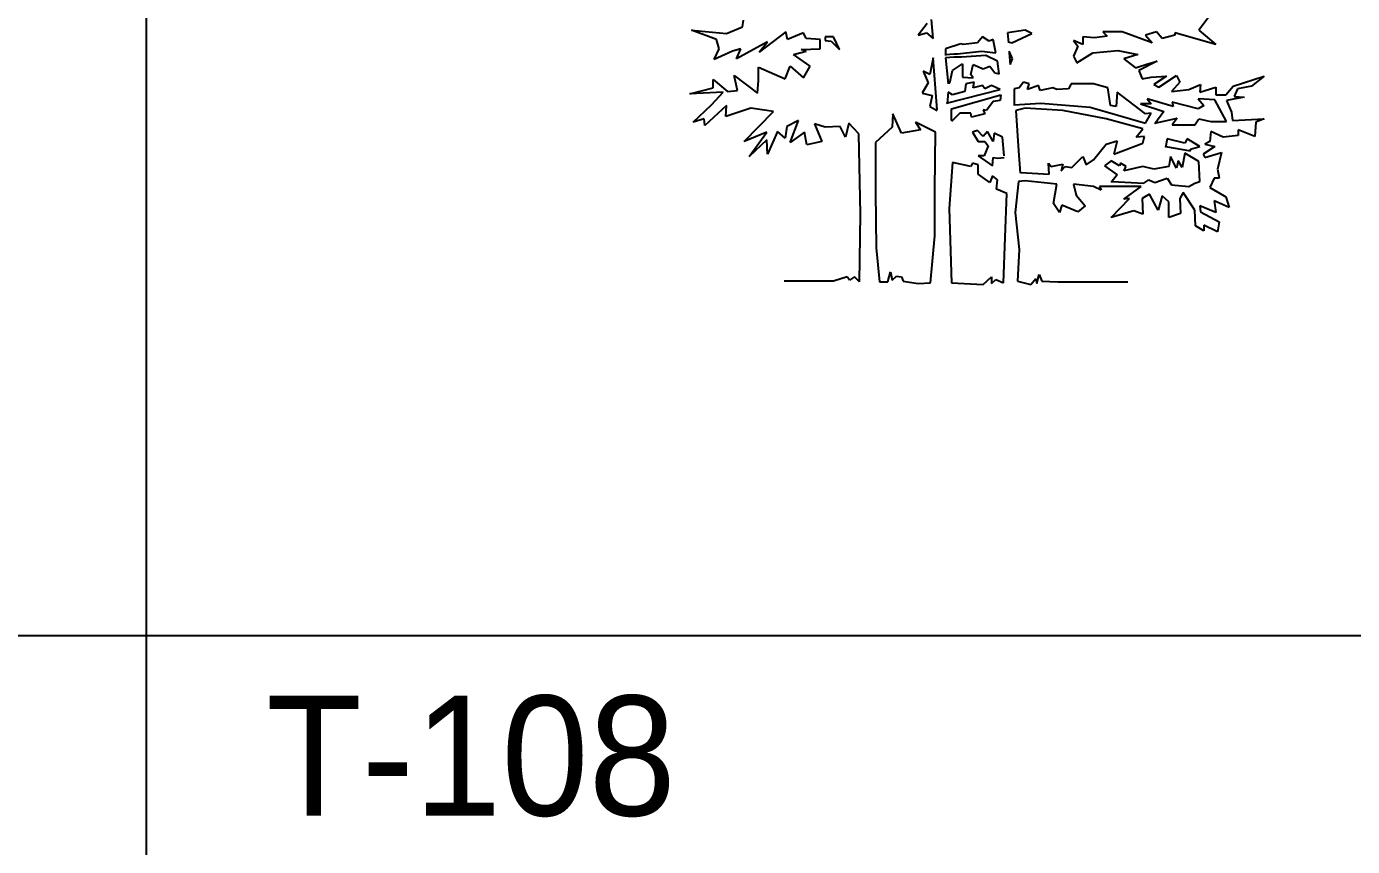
# Model space of a CAD drawing. Header units: millimetres. Extents: x 0 to 25200, y 0 to 17820.
# Drawn here: x 9347 to 10674, y 8963 to 9783 of the extents above; entities that cross this region are included whole.
import ezdxf
from ezdxf.enums import TextEntityAlignment as Align

# ---------------------------------------------------------------- set-up
doc = ezdxf.new("R2010")
doc.units = ezdxf.units.MM
doc.header["$LTSCALE"] = 100
doc.header["$MEASUREMENT"] = 0
for name, color, linetype in [('CO-TREE', 251, 'Continuous'), ('TB-FORM', 7, 'Continuous'), ('TB-TEXT', 4, 'Continuous')]:
    doc.layers.add(name, color=color, linetype=linetype)
doc.styles.add('DH-TEXT', font='')
doc.styles.get('DH-TEXT').set_extended_font_data('HY울릉도L')

# ---------------------------------------------------------------- blocks, each defined once
blk = doc.blocks.new('T-108')
at = {"layer": 'CO-TREE'}
for p, q in [((-57.7044, 247.5576), (-41.8176, 254.2428)), ((-41.8176, 254.2428), (-40.986, 260.9388)), ((143.0136, 257.5908), (133.812, 245.8836)), ((148.8672, 242.5356), (147.1932, 261.7704)), ((424.0188, 263.4444), (414.8172, 250.9056)), ((-92.8368, 250.9056), (-57.7044, 247.5576)), ((-67.7484, 241.704), (-92.8368, 250.9056)), ((-65.232, 232.5024), (-67.7484, 241.704)), ((-16.7292, 239.1984), (-47.6712, 222.4692)), ((1.674, 249.2316), (-25.0884, 229.1544)), ((-25.0884, 229.1544), (-16.7292, 239.1984)), ((3.348, 241.704), (1.674, 249.2316)), ((19.2348, 248.3892), (3.348, 241.704)), ((21.7404, 242.5356), (19.2348, 248.3892)), ((35.964, 241.704), (21.7404, 242.5356)), ((35.964, 232.5024), (35.964, 241.704)), ((40.9752, 244.2096), (40.9752, 240.8616)), ((49.3452, 244.2096), (40.9752, 244.2096)), ((40.9752, 240.8616), (46.8288, 240.03)), ((46.8288, 240.03), (55.1988, 231.6708)), ((55.1988, 231.6708), (49.3452, 244.2096)), ((133.812, 245.8836), (142.1712, 248.3892)), ((142.1712, 248.3892), (148.8672, 242.5356)), ((198.2124, 244.2096), (193.1904, 238.356)), ((204.8976, 240.03), (198.2124, 244.2096)), ((209.0772, 241.704), (204.8976, 240.03)), ((211.5936, 228.3228), (209.0772, 241.704)), ((240.8616, 250.9056), (223.3008, 248.3892)), ((223.3008, 248.3892), (224.1324, 238.356)), ((224.1324, 239.1984), (227.4804, 238.356)), ((227.4804, 238.356), (247.5576, 247.5576)), ((247.5576, 247.5576), (240.8616, 250.9056)), ((289.3752, 240.8616), (293.5548, 235.008)), ((298.566, 236.682), (289.3752, 240.8616)), ((298.566, 244.2096), (298.566, 236.682)), ((310.2732, 243.378), (298.566, 244.2096)), ((322.8228, 245.052), (310.2732, 243.378)), ((318.6432, 249.2316), (322.8228, 245.052)), ((337.878, 249.2316), (318.6432, 249.2316)), ((367.9884, 238.356), (337.878, 249.2316)), ((372.168, 249.2316), (361.2924, 245.8836)), ((361.2924, 245.8836), (367.9884, 238.356)), ((378.0216, 242.5356), (372.168, 249.2316)), ((390.5712, 245.8836), (378.0216, 242.5356)), ((390.5712, 248.3892), (390.5712, 245.8836)), ((431.5464, 236.682), (390.5712, 248.3892)), ((414.8172, 250.9056), (431.5464, 236.682)), ((-70.254, 221.6268), (-65.232, 232.5024)), ((-51.8508, 229.9968), (-70.254, 221.6268)), ((-43.4916, 232.5024), (-51.8508, 229.9968)), ((-47.6712, 222.4692), (-43.4916, 232.5024)), ((9.2016, 226.6488), (21.7404, 229.9968)), ((25.92, 214.9416), (9.2016, 226.6488)), ((16.7292, 231.6708), (35.964, 232.5024)), ((21.7404, 229.9968), (16.7292, 231.6708)), ((176.4612, 237.5244), (161.406, 232.5024)), ((161.406, 232.5024), (161.406, 225.8172)), ((161.406, 226.6488), (169.776, 227.4804)), ((169.776, 227.4804), (173.124, 227.4804)), ((173.124, 227.4804), (197.37, 229.9968)), ((178.9776, 236.682), (176.4612, 237.5244)), ((201.5604, 225.8172), (177.3036, 224.1432)), ((193.1904, 238.356), (178.9776, 236.682)), ((197.37, 229.9968), (211.5936, 228.3228)), ((213.2676, 219.9636), (201.5604, 225.8172)), ((228.3228, 222.4692), (224.9748, 229.9968)), ((224.9748, 228.3228), (225.8064, 216.6156)), ((293.5548, 235.008), (289.3752, 224.9748)), ((292.7124, 218.2896), (308.61, 228.3228)), ((308.61, 228.3228), (333.6984, 230.8284)), ((333.6984, 230.8284), (353.7648, 226.6488)), ((353.7648, 226.6488), (339.552, 222.4692)), ((-25.9308, 214.0992), (0.8316, 202.392)), ((-25.9308, 200.718), (-25.9308, 214.0992)), ((0.8316, 202.392), (5.8536, 214.9416)), ((5.8536, 214.9416), (19.2348, 203.2344)), ((19.2348, 203.2344), (25.92, 214.9416)), ((148.8672, 223.3008), (145.5192, 206.5824)), ((153.0468, 171.45), (148.8672, 223.3008)), ((169.776, 224.1432), (161.406, 223.3008)), ((161.406, 223.3008), (163.9224, 197.3808)), ((168.102, 210.762), (178.1352, 217.4472)), ((177.3036, 224.1432), (169.776, 224.1432)), ((178.1352, 217.4472), (178.1352, 204.066)), ((186.5052, 206.5824), (189.0108, 216.6156)), ((189.0108, 216.6156), (199.044, 212.436)), ((199.044, 212.436), (205.74, 214.9416)), ((205.74, 214.9416), (210.7512, 208.2456)), ((214.9416, 207.414), (213.2676, 219.9636)), ((225.8064, 216.6156), (228.3228, 222.4692)), ((289.3752, 224.9748), (292.7124, 218.2896)), ((339.552, 222.4692), (351.2592, 213.2676)), ((351.2592, 213.2676), (363.8088, 217.4472)), ((372.9996, 219.9636), (354.6072, 210.762)), ((363.8088, 217.4472), (372.9996, 219.9636)), ((-71.0856, 201.5604), (-56.8728, 189.8532)), ((-71.0856, 193.1904), (-71.0856, 201.5604)), ((-50.1768, 205.74), (-26.7624, 188.1792)), ((-46.8396, 190.6848), (-50.1768, 205.74)), ((-26.7624, 188.1792), (-25.9308, 200.718)), ((138.834, 209.9196), (143.8452, 198.2124)), ((145.5192, 206.5824), (138.834, 209.9196)), ((165.5964, 198.2124), (168.102, 210.762)), ((178.1352, 204.066), (189.0108, 203.2344)), ((189.8424, 199.0548), (181.4832, 197.3808)), ((189.0108, 203.2344), (186.5052, 206.5824)), ((189.0108, 193.1904), (189.8424, 199.0548)), ((210.7512, 208.2456), (214.9416, 207.414)), ((239.1876, 199.0548), (235.008, 193.1904)), ((245.0412, 197.3808), (239.1876, 199.0548)), ((354.6072, 210.762), (357.9444, 202.392)), ((357.9444, 202.392), (367.146, 204.066)), ((367.146, 204.066), (382.2012, 204.9084)), ((382.2012, 204.9084), (369.6624, 196.5384)), ((374.6736, 194.0328), (392.2344, 205.74)), ((395.5824, 199.0548), (387.2232, 189.8532)), ((392.2344, 205.74), (395.5824, 199.0548)), ((449.1072, 194.8644), (480.0492, 204.9084)), ((480.0492, 204.9084), (467.5104, 194.8644)), ((-94.5108, 187.3368), (-71.0856, 193.1904)), ((-61.0524, 189.0108), (-94.5108, 187.3368)), ((-72.7596, 176.472), (-61.0524, 189.0108)), ((-56.8728, 189.8532), (-46.8396, 190.6848)), ((143.8452, 198.2124), (137.9916, 188.1792)), ((137.9916, 188.1792), (148.0248, 185.6736)), ((162.2484, 178.146), (215.7732, 191.5272)), ((163.9224, 189.0108), (163.08, 177.3036)), ((163.9224, 198.2124), (165.5964, 198.2124)), ((168.102, 186.5052), (163.9224, 189.0108)), ((167.2704, 172.2924), (216.6048, 186.5052)), ((180.6516, 189.8532), (168.102, 186.5052)), ((181.4832, 197.3808), (180.6516, 189.8532)), ((198.2124, 195.7068), (189.0108, 193.1904)), ((200.718, 192.3588), (198.2124, 195.7068)), ((207.414, 195.7068), (200.718, 192.3588)), ((215.7732, 191.5272), (207.414, 195.7068)), ((216.6048, 186.5052), (215.7732, 180.6516)), ((235.008, 193.1904), (229.986, 192.3588)), ((229.986, 192.3588), (229.986, 175.6296)), ((243.3672, 191.5272), (245.0412, 197.3808)), ((254.2428, 195.7068), (243.3672, 191.5272)), ((255.9168, 190.6848), (254.2428, 195.7068)), ((268.4664, 193.1904), (255.9168, 190.6848)), ((272.646, 191.5272), (268.4664, 193.1904)), ((284.3532, 192.3588), (272.646, 191.5272)), ((286.8588, 197.3808), (284.3532, 192.3588)), ((309.4416, 197.3808), (286.8588, 197.3808)), ((323.6652, 193.1904), (309.4416, 197.3808)), ((326.1708, 175.6296), (323.6652, 193.1904)), ((332.856, 189.0108), (332.0244, 174.798)), ((361.2924, 167.2704), (332.856, 189.0108)), ((369.6624, 196.5384), (374.6736, 194.0328)), ((387.2232, 189.8532), (404.784, 191.5272)), ((404.784, 191.5272), (416.4912, 196.5384)), ((416.4912, 196.5384), (415.6596, 189.0108)), ((415.6596, 189.0108), (431.5464, 194.0328)), ((431.5464, 194.0328), (431.5464, 186.5052)), ((431.5464, 186.5052), (441.5796, 186.5052)), ((441.5796, 186.5052), (449.1072, 194.8644)), ((453.2868, 192.3588), (449.9496, 184.8312)), ((467.5104, 194.8644), (453.2868, 192.3588)), ((-91.1628, 158.9112), (-72.7596, 176.472)), ((-57.7044, 175.6296), (-79.4556, 155.5632)), ((-58.5468, 164.7648), (-57.7044, 175.6296)), ((-33.4584, 173.124), (-58.5468, 164.7648)), ((-10.8756, 169.776), (-33.4584, 173.124)), ((148.0248, 185.6736), (145.5192, 174.798)), ((145.5192, 174.798), (153.0468, 170.6184)), ((209.0772, 179.8092), (202.392, 170.6184)), ((215.7732, 180.6516), (209.0772, 179.8092)), ((229.986, 176.472), (256.7484, 178.146)), ((240.8616, 173.124), (231.66, 170.6184)), ((278.4996, 170.6184), (240.8616, 173.124)), ((256.7484, 178.146), (306.0936, 173.9556)), ((306.0936, 173.9556), (361.2924, 158.0688)), ((332.0244, 174.798), (326.1708, 175.6296)), ((356.2812, 177.3036), (379.6956, 169.776)), ((367.146, 177.3036), (356.2812, 177.3036)), ((388.8972, 174.798), (362.9664, 182.3256)), ((362.9664, 182.3256), (367.146, 177.3036)), ((413.9856, 172.2924), (388.0548, 178.9776)), ((388.0548, 178.9776), (388.8972, 174.798)), ((413.9856, 182.3256), (419.8392, 175.6296)), ((430.7148, 181.4832), (413.9856, 182.3256)), ((419.8392, 175.6296), (413.9856, 172.2924)), ((442.422, 159.7428), (430.7148, 181.4832)), ((459.9828, 183.9996), (442.422, 180.6516)), ((442.422, 180.6516), (447.4332, 168.9444)), ((449.9496, 184.8312), (459.9828, 183.9996)), ((-80.2872, 162.2484), (-91.1628, 158.9112)), ((-79.4556, 155.5632), (-80.2872, 162.2484)), ((-40.1436, 139.6656), (-10.8756, 169.776)), ((14.2128, 160.5744), (2.5056, 154.7208)), ((5.8536, 138.834), (14.2128, 160.5744)), ((108.7236, 167.2704), (107.8812, 153.8892)), ((117.0828, 148.0356), (108.7236, 167.2704)), ((167.2704, 160.5744), (167.2704, 172.2924)), ((175.6296, 168.102), (167.2704, 159.7428)), ((186.5052, 168.102), (175.6296, 168.102)), ((187.3368, 163.9224), (186.5052, 168.102)), ((200.718, 167.2704), (187.3368, 163.9224)), ((199.044, 171.45), (200.718, 167.2704)), ((202.392, 170.6184), (199.044, 171.45)), ((231.66, 170.6184), (234.1764, 130.4748)), ((321.9912, 162.2484), (278.4996, 170.6184)), ((358.7868, 152.2152), (321.9912, 162.2484)), ((367.146, 168.102), (361.2924, 167.2704)), ((361.2924, 158.0688), (367.146, 168.102)), ((379.6956, 169.776), (370.494, 157.2372)), ((370.494, 158.0688), (393.0768, 163.0908)), ((393.0768, 163.0908), (388.0548, 156.3948)), ((410.6376, 156.3948), (414.8172, 162.2484)), ((414.8172, 162.2484), (426.5244, 159.7428)), ((426.5244, 159.7428), (442.422, 159.7428)), ((447.4332, 168.9444), (448.2756, 160.5744)), ((448.2756, 160.5744), (480.0492, 162.2484)), ((480.0492, 162.2484), (471.69, 158.9112)), ((-17.5608, 148.8672), (-40.1436, 139.6656)), ((-35.1216, 124.6212), (-17.5608, 148.8672)), ((-6.696, 149.7096), (-16.7292, 127.1268)), ((0.8316, 143.0136), (-6.696, 149.7096)), ((2.5056, 154.7208), (0.8316, 143.0136)), ((20.0664, 148.8672), (5.8536, 138.834)), ((22.5828, 136.3284), (20.0664, 148.8672)), ((30.1104, 157.2372), (37.638, 139.6656)), ((40.9752, 153.8892), (30.1104, 157.2372)), ((56.0304, 154.7208), (40.9752, 153.8892)), ((61.0524, 143.856), (56.0304, 154.7208)), ((64.4004, 158.0688), (61.0524, 143.856)), ((74.4336, 147.1932), (64.4004, 158.0688)), ((76.1076, 66.906), (74.4336, 147.1932)), ((107.8812, 153.8892), (91.1628, 138.834)), ((136.3176, 151.3836), (117.0828, 148.0356)), ((151.3728, 148.8672), (131.3064, 158.9112)), ((131.3064, 158.9112), (136.3176, 151.3836)), ((150.5412, 91.9944), (151.3728, 148.8672)), ((193.1904, 150.5412), (188.1792, 148.8672)), ((188.1792, 148.8672), (194.0328, 139.6656)), ((199.044, 144.6876), (193.1904, 150.5412)), ((203.2236, 149.7096), (199.044, 144.6876)), ((209.0772, 139.6656), (203.2236, 149.7096)), ((209.9196, 148.0356), (209.0772, 139.6656)), ((218.2788, 143.856), (209.9196, 148.0356)), ((352.0908, 143.856), (358.7868, 152.2152)), ((388.0548, 156.3948), (410.6376, 156.3948)), ((426.5244, 149.7096), (425.6928, 139.6656)), ((439.074, 143.856), (426.5244, 149.7096)), ((454.1292, 151.3836), (454.1292, 145.53)), ((470.8584, 144.6876), (454.1292, 151.3836)), ((471.69, 158.9112), (470.8584, 144.6876)), ((-17.5608, 141.3396), (-35.1216, 124.6212)), ((-16.7292, 127.1268), (-17.5608, 141.3396)), ((37.638, 139.6656), (22.5828, 136.3284)), ((91.1628, 138.834), (91.1628, 88.6572)), ((194.0328, 139.6656), (200.718, 139.6656)), ((204.066, 135.486), (199.8864, 125.4528)), ((200.718, 139.6656), (204.066, 135.486)), ((219.9528, 125.4528), (218.2788, 143.856)), ((309.4416, 121.2732), (321.9912, 137.16)), ((321.9912, 137.16), (332.856, 140.508)), ((332.856, 140.508), (329.5188, 127.1268)), ((329.5188, 127.1268), (358.7868, 138.0024)), ((360.4608, 144.6876), (352.0908, 143.856)), ((358.7868, 138.0024), (360.4608, 144.6876)), ((383.0436, 142.182), (381.3696, 133.812)), ((381.3696, 134.6544), (406.458, 130.4748)), ((400.6044, 138.0024), (383.0436, 142.182)), ((403.11, 142.182), (400.6044, 138.0024)), ((415.6596, 134.6544), (403.11, 142.182)), ((406.458, 132.138), (415.6596, 134.6544)), ((430.7148, 134.6544), (418.9968, 127.1268)), ((425.6928, 139.6656), (420.6708, 137.16)), ((420.6708, 137.16), (430.7148, 134.6544)), ((454.1292, 145.53), (439.074, 143.856)), ((194.0328, 125.4528), (208.2456, 115.4196)), ((199.8864, 125.4528), (194.0328, 125.4528)), ((208.2456, 115.4196), (209.0772, 123.7788)), ((209.0772, 123.7788), (213.2676, 122.9472)), ((213.2676, 122.9472), (219.9528, 123.7788)), ((234.1764, 130.4748), (235.8396, 107.892)), ((287.7012, 113.7456), (298.566, 124.6212)), ((298.566, 124.6212), (301.914, 116.2512)), ((301.914, 116.2512), (309.4416, 121.2732)), ((327.0024, 120.4308), (320.3172, 115.4196)), ((335.3724, 115.4196), (327.0024, 120.4308)), ((386.3808, 124.6212), (384.7176, 114.5772)), ((392.2344, 112.9032), (386.3808, 124.6212)), ((393.9084, 120.4308), (392.2344, 112.9032)), ((398.0988, 113.7456), (393.9084, 120.4308)), ((400.6044, 127.9584), (398.0988, 113.7456)), ((414.8172, 119.5992), (400.6044, 127.9584)), ((406.458, 130.4748), (406.458, 132.138)), ((415.6596, 99.522), (414.8172, 119.5992)), ((418.9968, 127.1268), (420.6708, 123.7788)), ((420.6708, 123.7788), (437.4, 128.8008)), ((437.4, 128.8008), (433.2204, 112.0716)), ((168.102, 118.7568), (164.754, 72.7596)), ((186.5052, 114.5772), (168.102, 118.7568)), ((188.1792, 117.9252), (186.5052, 114.5772)), ((194.0328, 116.2512), (188.1792, 117.9252)), ((194.0328, 107.0496), (194.0328, 116.2512)), ((205.74, 98.6904), (194.0328, 107.0496)), ((236.682, 108.7236), (265.1184, 107.0496)), ((264.276, 117.9252), (266.7924, 114.5772)), ((265.1184, 107.0496), (264.276, 117.9252)), ((266.7924, 114.5772), (278.4996, 117.0936)), ((278.4996, 117.0936), (276.8256, 110.3976)), ((276.8256, 110.3976), (281.0052, 114.5772)), ((281.0052, 114.5772), (287.7012, 113.7456)), ((320.3172, 115.4196), (332.856, 106.218)), ((332.856, 106.218), (327.0024, 98.6904)), ((336.204, 117.9252), (335.3724, 115.4196)), ((342.0576, 114.5772), (336.204, 117.9252)), ((339.552, 110.3976), (342.0576, 114.5772)), ((358.7868, 114.5772), (339.552, 110.3976)), ((369.6624, 112.0716), (358.7868, 114.5772)), ((384.7176, 114.5772), (369.6624, 112.0716)), ((433.2204, 112.0716), (434.8944, 102.87)), ((208.2456, 105.3756), (205.74, 98.6904)), ((213.2676, 101.196), (208.2456, 105.3756)), ((212.4252, 91.9944), (213.2676, 101.196)), ((234.1764, 99.522), (230.8284, 68.58)), ((240.8616, 100.3644), (234.1764, 99.522)), ((272.646, 97.0164), (240.8616, 100.3644)), ((269.298, 77.7816), (272.646, 97.0164)), ((289.3752, 97.0164), (291.8808, 86.1408)), ((309.4416, 94.5108), (289.3752, 97.0164)), ((316.9692, 91.1628), (309.4416, 94.5108)), ((315.2952, 94.5108), (316.9692, 91.1628)), ((338.7096, 94.5108), (315.2952, 94.5108)), ((327.8448, 99.522), (359.6184, 97.8588)), ((357.1128, 94.5108), (338.7096, 94.5108)), ((339.552, 81.9612), (357.1128, 94.5108)), ((359.6184, 97.8588), (364.6404, 101.196)), ((364.6404, 101.196), (370.494, 98.6904)), ((370.494, 98.6904), (383.0436, 102.87)), ((383.0436, 102.87), (387.2232, 96.1848)), ((387.2232, 96.1848), (404.784, 94.5108)), ((404.784, 94.5108), (410.6376, 97.8588)), ((410.6376, 97.8588), (415.6596, 99.522)), ((429.8724, 102.87), (425.6928, 93.6684)), ((425.6928, 93.6684), (439.9056, 85.3092)), ((434.8944, 102.87), (429.8724, 102.87)), ((91.1628, 88.6572), (91.9944, 33.4584)), ((150.5412, 45.1656), (150.5412, 91.9944)), ((222.4584, 87.8148), (212.4252, 91.9944)), ((220.7952, 43.4916), (222.4584, 87.8148)), ((291.8808, 86.1408), (301.0824, 75.276)), ((327.0024, 63.5688), (345.4056, 82.8036)), ((345.4056, 82.8036), (339.552, 81.9612)), ((365.472, 86.9832), (357.9444, 82.8036)), ((357.9444, 82.8036), (358.7868, 66.906)), ((373.842, 71.0964), (365.472, 86.9832)), ((378.0216, 85.3092), (373.842, 71.0964)), ((384.7176, 79.4556), (378.0216, 85.3092)), ((398.9304, 88.6572), (395.5824, 82.8036)), ((395.5824, 82.8036), (396.4248, 67.7484)), ((410.6376, 71.0964), (398.9304, 88.6572)), ((429.8724, 80.2872), (431.5464, 68.58)), ((444.9276, 73.602), (429.8724, 80.2872)), ((439.9056, 85.3092), (441.5796, 84.4776)), ((441.5796, 84.4776), (444.9276, 73.602)), ((75.2652, -0.8316), (76.1076, 66.906)), ((164.754, 72.7596), (167.2704, -1.674)), ((230.8284, 68.58), (235.008, 31.7844)), ((275.1516, 68.58), (269.298, 77.7816)), ((277.6572, 76.1076), (275.1516, 68.58)), ((293.5548, 69.4224), (277.6572, 76.1076)), ((301.0824, 75.276), (293.5548, 69.4224)), ((349.5852, 70.254), (327.0024, 63.5688)), ((358.7868, 66.906), (349.5852, 70.254)), ((384.7176, 63.5688), (384.7176, 79.4556)), ((396.4248, 67.7484), (384.7176, 63.5688)), ((411.48, 55.1988), (410.6376, 71.0964)), ((415.6596, 75.276), (416.4912, 69.4224)), ((431.5464, 68.58), (415.6596, 75.276)), ((416.4912, 69.4224), (434.8944, 59.3784)), ((419.8392, 50.1876), (411.48, 55.1988)), ((419.8392, 56.0412), (419.8392, 50.1876)), ((433.2204, 49.3452), (419.8392, 56.0412)), ((434.8944, 59.3784), (433.2204, 49.3452)), ((146.3616, -1.674), (150.5412, 45.1656)), ((219.1212, -1.674), (220.7952, 43.4916)), ((91.9944, 33.4584), (95.3424, -0.8316)), ((235.008, 31.7844), (233.334, 0)), ((49.3452, 0), (0, 0)), ((62.7264, 4.1796), (49.3452, 0)), ((65.232, 0.8424), (62.7264, 4.1796)), ((70.254, 4.1796), (65.232, 0.8424)), ((75.2652, -0.8316), (70.254, 4.1796)), ((103.7016, -0.8316), (106.218, 9.2016)), ((106.218, 9.2016), (107.8812, 0.8424)), ((107.8812, 0.8424), (112.0716, 5.022)), ((112.0716, 5.022), (117.0828, 4.1796)), ((112.0716, 5.022), (112.0716, 5.022)), ((117.0828, 4.1796), (118.7568, 0)), ((118.7568, 0), (133.812, -2.5056)), ((199.044, -3.3372), (207.414, 4.1796)), ((207.414, 4.1796), (207.414, -2.5056)), ((207.414, -2.5056), (211.5936, 1.674)), ((211.5936, 1.674), (219.1212, -1.674)), ((233.334, 0), (246.7152, -3.3372)), ((246.7152, -3.3372), (251.7372, 2.5164)), ((251.7372, 2.5164), (252.5688, -2.5056)), ((252.5688, -2.5056), (255.0852, 6.696)), ((255.0852, 6.696), (257.5908, 0)), ((257.5908, 0), (273.4776, -0.8316)), ((95.3424, -0.8316), (103.7016, -0.8316)), ((133.812, -2.5056), (146.3616, -1.674)), ((167.2704, -1.674), (199.044, -3.3372)), ((273.4776, -0.8316), (343.7316, -0.8316))]:
    blk.add_line(p, q, dxfattribs=at)

msp = doc.modelspace()

# ---------------------------------------------------------------- linework, layer by layer
at = {"layer": 'TB-FORM', "color": 251}
for p, q in [((9466.7, 16350), (9466.7, 2598)), ((12000, 9174), (600, 9174))]:
    msp.add_line(p, q, dxfattribs=at)

# ---------------------------------------------------------------- block references
at = {"layer": 'CO-TREE'}
msp.add_blockref('T-108', (10105.2, 9528.6), dxfattribs=at)

# ---------------------------------------------------------------- texts
at = {"layer": 'TB-TEXT', "style": 'DH-TEXT'}
msp.add_text('T-108', height=120, dxfattribs=at).set_placement((9586.7, 9054), align=Align.MIDDLE_LEFT)

doc.saveas('drawing.dxf')
